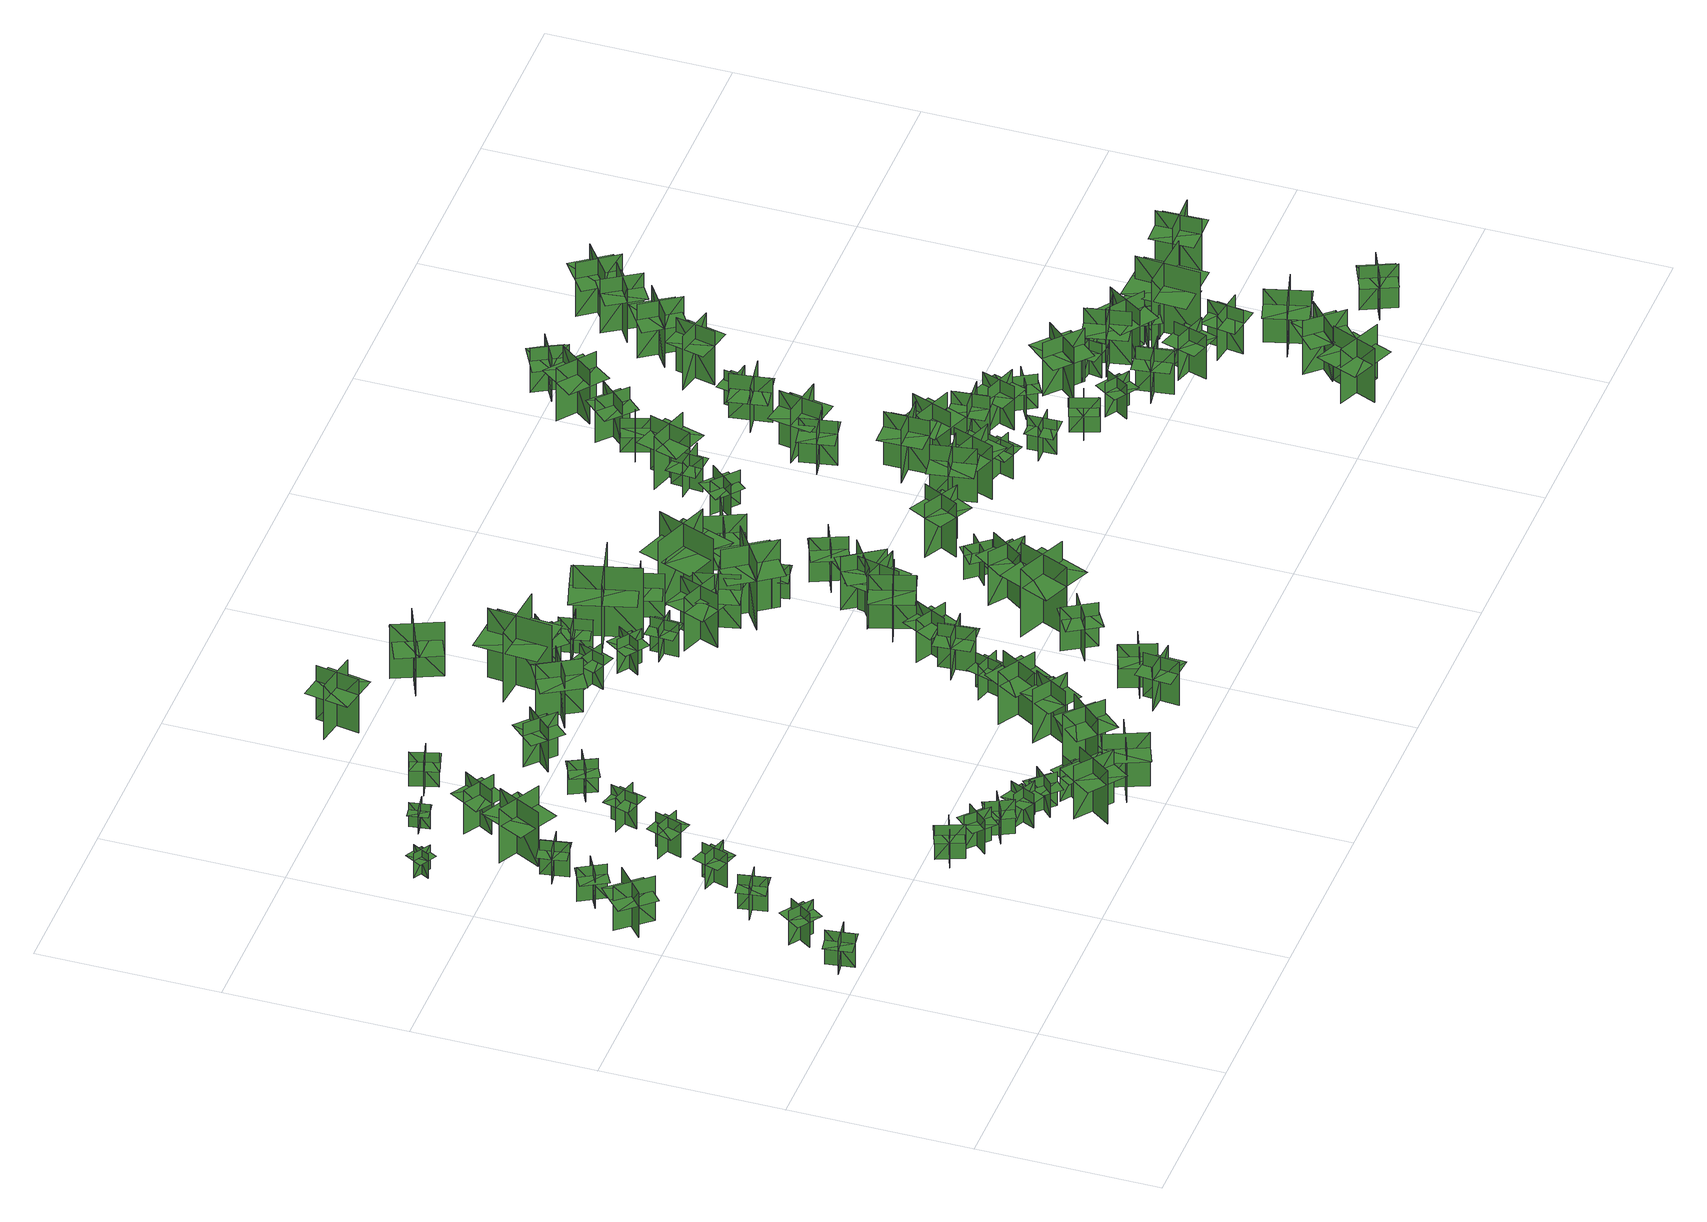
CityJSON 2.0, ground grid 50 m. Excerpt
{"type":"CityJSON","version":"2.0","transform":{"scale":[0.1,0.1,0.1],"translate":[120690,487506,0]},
"CityObjects":{
"tree1":{"type":"SolitaryVegetationObject","geometry":[{"type":"MultiSurface","lod":"1","boundaries":[[[0,1,2]],[[0,2,3]],[[4,5,6]],[[4,6,7]],[[8,9,10]],[[8,10,11]],[[8,11,12]],[[8,12,13]]]}]},
"tree2":{"type":"SolitaryVegetationObject","geometry":[{"type":"MultiSurface","lod":"1","boundaries":[[[14,15,16]],[[14,16,17]],[[18,19,20]],[[18,20,21]],[[22,23,24]],[[22,24,25]],[[22,25,26]],[[22,26,27]]]}]},
"tree3":{"type":"SolitaryVegetationObject","geometry":[{"type":"MultiSurface","lod":"1","boundaries":[[[28,29,30]],[[28,30,31]],[[32,33,34]],[[32,34,35]],[[36,37,38]],[[36,38,39]],[[36,39,40]],[[36,40,41]]]}]},
"tree4":{"type":"SolitaryVegetationObject","geometry":[{"type":"MultiSurface","lod":"1","boundaries":[[[42,43,44]],[[42,44,45]],[[46,47,48]],[[46,48,49]],[[50,51,52]],[[50,52,53]],[[50,53,54]],[[50,54,55]]]}]},
"tree5":{"type":"SolitaryVegetationObject","geometry":[{"type":"MultiSurface","lod":"1","boundaries":[[[56,57,58]],[[56,58,59]],[[60,61,62]],[[60,62,63]],[[64,65,66]],[[64,66,67]],[[64,67,68]],[[64,68,69]]]}]},
"tree6":{"type":"SolitaryVegetationObject","geometry":[{"type":"MultiSurface","lod":"1","boundaries":[[[70,71,72]],[[70,72,73]],[[74,75,76]],[[74,76,77]],[[78,79,80]],[[78,80,81]],[[78,81,82]],[[78,82,83]]]}]},
"tree7":{"type":"SolitaryVegetationObject","geometry":[{"type":"MultiSurface","lod":"1","boundaries":[[[84,85,86]],[[84,86,87]],[[88,89,90]],[[88,90,91]],[[92,93,94]],[[92,94,95]],[[92,95,96]],[[92,96,97]]]}]},
"tree8":{"type":"SolitaryVegetationObject","geometry":[{"type":"MultiSurface","lod":"1","boundaries":[[[98,99,100]],[[98,100,101]],[[102,103,104]],[[102,104,105]],[[106,107,108]],[[106,108,109]],[[106,109,110]],[[106,110,111]]]}]},
"tree9":{"type":"SolitaryVegetationObject","geometry":[{"type":"MultiSurface","lod":"1","boundaries":[[[112,113,114]],[[112,114,115]],[[116,117,118]],[[116,118,119]],[[120,121,122]],[[120,122,123]],[[120,123,124]],[[120,124,125]]]}]},
"tree10":{"type":"SolitaryVegetationObject","geometry":[{"type":"MultiSurface","lod":"1","boundaries":[[[126,127,128]],[[126,128,129]],[[130,131,132]],[[130,132,133]],[[134,135,136]],[[134,136,137]],[[134,137,138]],[[134,138,139]]]}]},
"tree11":{"type":"SolitaryVegetationObject","geometry":[{"type":"MultiSurface","lod":"1","boundaries":[[[140,141,142]],[[140,142,143]],[[144,145,146]],[[144,146,147]],[[148,149,150]],[[148,150,151]],[[148,151,152]],[[148,152,153]]]}]},
"tree12":{"type":"SolitaryVegetationObject","geometry":[{"type":"MultiSurface","lod":"1","boundaries":[[[154,155,156]],[[154,156,157]],[[158,159,160]],[[158,160,161]],[[162,163,164]],[[162,164,165]],[[162,165,166]],[[162,166,167]]]}]},
"tree13":{"type":"SolitaryVegetationObject","geometry":[{"type":"MultiSurface","lod":"1","boundaries":[[[168,169,170]],[[168,170,171]],[[172,173,174]],[[172,174,175]],[[176,177,178]],[[176,178,179]],[[176,179,180]],[[176,180,181]]]}]},
"tree14":{"type":"SolitaryVegetationObject","geometry":[{"type":"MultiSurface","lod":"1","boundaries":[[[182,183,184]],[[182,184,185]],[[186,187,188]],[[186,188,189]],[[190,191,192]],[[190,192,193]],[[190,193,194]],[[190,194,195]]]}]},
"tree15":{"type":"SolitaryVegetationObject","geometry":[{"type":"MultiSurface","lod":"1","boundaries":[[[196,197,198]],[[196,198,199]],[[200,201,202]],[[200,202,203]],[[204,205,206]],[[204,206,207]],[[204,207,208]],[[204,208,209]]]}]},
"tree16":{"type":"SolitaryVegetationObject","geometry":[{"type":"MultiSurface","lod":"1","boundaries":[[[210,211,212]],[[210,212,213]],[[214,215,216]],[[214,216,217]],[[218,219,220]],[[218,220,221]],[[218,221,222]],[[218,222,223]]]}]},
"tree17":{"type":"SolitaryVegetationObject","geometry":[{"type":"MultiSurface","lod":"1","boundaries":[[[224,225,226]],[[224,226,227]],[[228,229,230]],[[228,230,231]],[[232,233,234]],[[232,234,235]],[[232,235,236]],[[232,236,237]]]}]},
"tree18":{"type":"SolitaryVegetationObject","geometry":[{"type":"MultiSurface","lod":"1","boundaries":[[[238,239,240]],[[238,240,241]],[[242,243,244]],[[242,244,245]],[[246,247,248]],[[246,248,249]],[[246,249,250]],[[246,250,251]]]}]},
"tree19":{"type":"SolitaryVegetationObject","geometry":[{"type":"MultiSurface","lod":"1","boundaries":[[[252,253,254]],[[252,254,255]],[[256,257,258]],[[256,258,259]],[[260,261,262]],[[260,262,263]],[[260,263,264]],[[260,264,265]]]}]},
"tree20":{"type":"SolitaryVegetationObject","geometry":[{"type":"MultiSurface","lod":"1","boundaries":[[[266,267,268]],[[266,268,269]],[[270,271,272]],[[270,272,273]],[[274,275,276]],[[274,276,277]],[[274,277,278]],[[274,278,279]]]}]},
"tree21":{"type":"SolitaryVegetationObject","geometry":[{"type":"MultiSurface","lod":"1","boundaries":[[[280,281,282]],[[280,282,283]],[[284,285,286]],[[284,286,287]],[[288,289,290]],[[288,290,291]],[[288,291,292]],[[288,292,293]]]}]},
"tree22":{"type":"SolitaryVegetationObject","geometry":[{"type":"MultiSurface","lod":"1","boundaries":[[[294,295,296]],[[294,296,297]],[[298,299,300]],[[298,300,301]],[[302,303,304]],[[302,304,305]],[[302,305,306]],[[302,306,307]]]}]},
"tree23":{"type":"SolitaryVegetationObject","geometry":[{"type":"MultiSurface","lod":"1","boundaries":[[[308,309,310]],[[308,310,311]],[[312,313,314]],[[312,314,315]],[[316,317,318]],[[316,318,319]],[[316,319,320]],[[316,320,321]]]}]},
"tree24":{"type":"SolitaryVegetationObject","geometry":[{"type":"MultiSurface","lod":"1","boundaries":[[[322,323,324]],[[322,324,325]],[[326,327,328]],[[326,328,329]],[[330,331,332]],[[330,332,333]],[[330,333,334]],[[330,334,335]]]}]},
"tree25":{"type":"SolitaryVegetationObject","geometry":[{"type":"MultiSurface","lod":"1","boundaries":[[[336,337,338]],[[336,338,339]],[[340,341,342]],[[340,342,343]],[[344,345,346]],[[344,346,347]],[[344,347,348]],[[344,348,349]]]}]},
"tree26":{"type":"SolitaryVegetationObject","geometry":[{"type":"MultiSurface","lod":"1","boundaries":[[[350,351,352]],[[350,352,353]],[[354,355,356]],[[354,356,357]],[[358,359,360]],[[358,360,361]],[[358,361,362]],[[358,362,363]]]}]},
"tree27":{"type":"SolitaryVegetationObject","geometry":[{"type":"MultiSurface","lod":"1","boundaries":[[[364,365,366]],[[364,366,367]],[[368,369,370]],[[368,370,371]],[[372,373,374]],[[372,374,375]],[[372,375,376]],[[372,376,377]]]}]},
"tree28":{"type":"SolitaryVegetationObject","geometry":[{"type":"MultiSurface","lod":"1","boundaries":[[[378,379,380]],[[378,380,381]],[[382,383,384]],[[382,384,385]],[[386,387,388]],[[386,388,389]],[[386,389,390]],[[386,390,391]]]}]},
"tree29":{"type":"SolitaryVegetationObject","geometry":[{"type":"MultiSurface","lod":"1","boundaries":[[[392,393,394]],[[392,394,395]],[[396,397,398]],[[396,398,399]],[[400,401,402]],[[400,402,403]],[[400,403,404]],[[400,404,405]]]}]},
"tree30":{"type":"SolitaryVegetationObject","geometry":[{"type":"MultiSurface","lod":"1","boundaries":[[[406,407,408]],[[406,408,409]],[[410,411,412]],[[410,412,413]],[[414,415,416]],[[414,416,417]],[[414,417,418]],[[414,418,419]]]}]},
"tree31":{"type":"SolitaryVegetationObject","geometry":[{"type":"MultiSurface","lod":"1","boundaries":[[[420,421,422]],[[420,422,423]],[[424,425,426]],[[424,426,427]],[[428,429,430]],[[428,430,431]],[[428,431,432]],[[428,432,433]]]}]},
"tree32":{"type":"SolitaryVegetationObject","geometry":[{"type":"MultiSurface","lod":"1","boundaries":[[[434,435,436]],[[434,436,437]],[[438,439,440]],[[438,440,441]],[[442,443,444]],[[442,444,445]],[[442,445,446]],[[442,446,447]]]}]},
"tree33":{"type":"SolitaryVegetationObject","geometry":[{"type":"MultiSurface","lod":"1","boundaries":[[[448,449,450]],[[448,450,451]],[[452,453,454]],[[452,454,455]],[[456,457,458]],[[456,458,459]],[[456,459,460]],[[456,460,461]]]}]},
"tree34":{"type":"SolitaryVegetationObject","geometry":[{"type":"MultiSurface","lod":"1","boundaries":[[[462,463,464]],[[462,464,465]],[[466,467,468]],[[466,468,469]],[[470,471,472]],[[470,472,473]],[[470,473,474]],[[470,474,475]]]}]},
"tree35":{"type":"SolitaryVegetationObject","geometry":[{"type":"MultiSurface","lod":"1","boundaries":[[[476,477,478]],[[476,478,479]],[[480,481,482]],[[480,482,483]],[[484,485,486]],[[484,486,487]],[[484,487,488]],[[484,488,489]]]}]},
"tree36":{"type":"SolitaryVegetationObject","geometry":[{"type":"MultiSurface","lod":"1","boundaries":[[[490,491,492]],[[490,492,493]],[[494,495,496]],[[494,496,497]],[[498,499,500]],[[498,500,501]],[[498,501,502]],[[498,502,503]]]}]},
"tree37":{"type":"SolitaryVegetationObject","geometry":[{"type":"MultiSurface","lod":"1","boundaries":[[[504,505,506]],[[504,506,507]],[[508,509,510]],[[508,510,511]],[[512,513,514]],[[512,514,515]],[[512,515,516]],[[512,516,517]]]}]},
"tree38":{"type":"SolitaryVegetationObject","geometry":[{"type":"MultiSurface","lod":"1","boundaries":[[[518,519,520]],[[518,520,521]],[[522,523,524]],[[522,524,525]],[[526,527,528]],[[526,528,529]],[[526,529,530]],[[526,530,531]]]}]},
"tree39":{"type":"SolitaryVegetationObject","geometry":[{"type":"MultiSurface","lod":"1","boundaries":[[[532,533,534]],[[532,534,535]],[[536,537,538]],[[536,538,539]],[[540,541,542]],[[540,542,543]],[[540,543,544]],[[540,544,545]]]}]},
"tree40":{"type":"SolitaryVegetationObject","geometry":[{"type":"MultiSurface","lod":"1","boundaries":[[[546,547,548]],[[546,548,549]],[[550,551,552]],[[550,552,553]],[[554,555,556]],[[554,556,557]],[[554,557,558]],[[554,558,559]]]}]},
"tree41":{"type":"SolitaryVegetationObject","geometry":[{"type":"MultiSurface","lod":"1","boundaries":[[[560,561,562]],[[560,562,563]],[[564,565,566]],[[564,566,567]],[[568,569,570]],[[568,570,571]],[[568,571,572]],[[568,572,573]]]}]},
"tree42":{"type":"SolitaryVegetationObject","geometry":[{"type":"MultiSurface","lod":"1","boundaries":[[[574,575,576]],[[574,576,577]],[[578,579,580]],[[578,580,581]],[[582,583,584]],[[582,584,585]],[[582,585,586]],[[582,586,587]]]}]},
"tree43":{"type":"SolitaryVegetationObject","geometry":[{"type":"MultiSurface","lod":"1","boundaries":[[[588,589,590]],[[588,590,591]],[[592,593,594]],[[592,594,595]],[[596,597,598]],[[596,598,599]],[[596,599,600]],[[596,600,601]]]}]},
"tree44":{"type":"SolitaryVegetationObject","geometry":[{"type":"MultiSurface","lod":"1","boundaries":[[[602,603,604]],[[602,604,605]],[[606,607,608]],[[606,608,609]],[[610,611,612]],[[610,612,613]],[[610,613,614]],[[610,614,615]]]}]},
"tree45":{"type":"SolitaryVegetationObject","geometry":[{"type":"MultiSurface","lod":"1","boundaries":[[[616,617,618]],[[616,618,619]],[[620,621,622]],[[620,622,623]],[[624,625,626]],[[624,626,627]],[[624,627,628]],[[624,628,629]]]}]},
"tree46":{"type":"SolitaryVegetationObject","geometry":[{"type":"MultiSurface","lod":"1","boundaries":[[[630,631,632]],[[630,632,633]],[[634,635,636]],[[634,636,637]],[[638,639,640]],[[638,640,641]],[[638,641,642]],[[638,642,643]]]}]},
"tree47":{"type":"SolitaryVegetationObject","geometry":[{"type":"MultiSurface","lod":"1","boundaries":[[[644,645,646]],[[644,646,647]],[[648,649,650]],[[648,650,651]],[[652,653,654]],[[652,654,655]],[[652,655,656]],[[652,656,657]]]}]},
"tree48":{"type":"SolitaryVegetationObject","geometry":[{"type":"MultiSurface","lod":"1","boundaries":[[[658,659,660]],[[658,660,661]],[[662,663,664]],[[662,664,665]],[[666,667,668]],[[666,668,669]],[[666,669,670]],[[666,670,671]]]}]},
"tree49":{"type":"SolitaryVegetationObject","geometry":[{"type":"MultiSurface","lod":"1","boundaries":[[[672,673,674]],[[672,674,675]],[[676,677,678]],[[676,678,679]],[[680,681,682]],[[680,682,683]],[[680,683,684]],[[680,684,685]]]}]},
"tree50":{"type":"SolitaryVegetationObject","geometry":[{"type":"MultiSurface","lod":"1","boundaries":[[[686,687,688]],[[686,688,689]],[[690,691,692]],[[690,692,693]],[[694,695,696]],[[694,696,697]],[[694,697,698]],[[694,698,699]]]}]},
"tree51":{"type":"SolitaryVegetationObject","geometry":[{"type":"MultiSurface","lod":"1","boundaries":[[[700,701,702]],[[700,702,703]],[[704,705,706]],[[704,706,707]],[[708,709,710]],[[708,710,711]],[[708,711,712]],[[708,712,713]]]}]},
"tree52":{"type":"SolitaryVegetationObject","geometry":[{"type":"MultiSurface","lod":"1","boundaries":[[[714,715,716]],[[714,716,717]],[[718,719,720]],[[718,720,721]],[[722,723,724]],[[722,724,725]],[[722,725,726]],[[722,726,727]]]}]},
"tree53":{"type":"SolitaryVegetationObject","geometry":[{"type":"MultiSurface","lod":"1","boundaries":[[[728,729,730]],[[728,730,731]],[[732,733,734]],[[732,734,735]],[[736,737,738]],[[736,738,739]],[[736,739,740]],[[736,740,741]]]}]},
"tree54":{"type":"SolitaryVegetationObject","geometry":[{"type":"MultiSurface","lod":"1","boundaries":[[[742,743,744]],[[742,744,745]],[[746,747,748]],[[746,748,749]],[[750,751,752]],[[750,752,753]],[[750,753,754]],[[750,754,755]]]}]},
"tree55":{"type":"SolitaryVegetationObject","geometry":[{"type":"MultiSurface","lod":"1","boundaries":[[[756,757,758]],[[756,758,759]],[[760,761,762]],[[760,762,763]],[[764,765,766]],[[764,766,767]],[[764,767,768]],[[764,768,769]]]}]},
"tree56":{"type":"SolitaryVegetationObject","geometry":[{"type":"MultiSurface","lod":"1","boundaries":[[[770,771,772]],[[770,772,773]],[[774,775,776]],[[774,776,777]],[[778,779,780]],[[778,780,781]],[[778,781,782]],[[778,782,783]]]}]},
"tree57":{"type":"SolitaryVegetationObject","geometry":[{"type":"MultiSurface","lod":"1","boundaries":[[[784,785,786]],[[784,786,787]],[[788,789,790]],[[788,790,791]],[[792,793,794]],[[792,794,795]],[[792,795,796]],[[792,796,797]]]}]},
"tree58":{"type":"SolitaryVegetationObject","geometry":[{"type":"MultiSurface","lod":"1","boundaries":[[[798,799,800]],[[798,800,801]],[[802,803,804]],[[802,804,805]],[[806,807,808]],[[806,808,809]],[[806,809,810]],[[806,810,811]]]}]},
"tree59":{"type":"SolitaryVegetationObject","geometry":[{"type":"MultiSurface","lod":"1","boundaries":[[[812,813,814]],[[812,814,815]],[[816,817,818]],[[816,818,819]],[[820,821,822]],[[820,822,823]],[[820,823,824]],[[820,824,825]]]}]},
"tree60":{"type":"SolitaryVegetationObject","geometry":[{"type":"MultiSurface","lod":"1","boundaries":[[[826,827,828]],[[826,828,829]],[[830,831,832]],[[830,832,833]],[[834,835,836]],[[834,836,837]],[[834,837,838]],[[834,838,839]]]}]},
"tree61":{"type":"SolitaryVegetationObject","geometry":[{"type":"MultiSurface","lod":"1","boundaries":[[[840,841,842]],[[840,842,843]],[[844,845,846]],[[844,846,847]],[[848,849,850]],[[848,850,851]],[[848,851,852]],[[848,852,853]]]}]},
"tree62":{"type":"SolitaryVegetationObject","geometry":[{"type":"MultiSurface","lod":"1","boundaries":[[[854,855,856]],[[854,856,857]],[[858,859,860]],[[858,860,861]],[[862,863,864]],[[862,864,865]],[[862,865,866]],[[862,866,867]]]}]},
"tree63":{"type":"SolitaryVegetationObject","geometry":[{"type":"MultiSurface","lod":"1","boundaries":[[[868,869,870]],[[868,870,871]],[[872,873,874]],[[872,874,875]],[[876,877,878]],[[876,878,879]],[[876,879,880]],[[876,880,881]]]}]},
"tree64":{"type":"SolitaryVegetationObject","geometry":[{"type":"MultiSurface","lod":"1","boundaries":[[[882,883,884]],[[882,884,885]],[[886,887,888]],[[886,888,889]],[[890,891,892]],[[890,892,893]],[[890,893,894]],[[890,894,895]]]}]},
"tree65":{"type":"SolitaryVegetationObject","geometry":[{"type":"MultiSurface","lod":"1","boundaries":[[[896,897,898]],[[896,898,899]],[[900,901,902]],[[900,902,903]],[[904,905,906]],[[904,906,907]],[[904,907,908]],[[904,908,909]]]}]},
"tree66":{"type":"SolitaryVegetationObject","geometry":[{"type":"MultiSurface","lod":"1","boundaries":[[[910,911,912]],[[910,912,913]],[[914,915,916]],[[914,916,917]],[[918,919,920]],[[918,920,921]],[[918,921,922]],[[918,922,923]]]}]},
"tree67":{"type":"SolitaryVegetationObject","geometry":[{"type":"MultiSurface","lod":"1","boundaries":[[[924,925,926]],[[924,926,927]],[[928,929,930]],[[928,930,931]],[[932,933,934]],[[932,934,935]],[[932,935,936]],[[932,936,937]]]}]},
"tree68":{"type":"SolitaryVegetationObject","geometry":[{"type":"MultiSurface","lod":"1","boundaries":[[[938,939,940]],[[938,940,941]],[[942,943,944]],[[942,944,945]],[[946,947,948]],[[946,948,949]],[[946,949,950]],[[946,950,951]]]}]},
"tree69":{"type":"SolitaryVegetationObject","geometry":[{"type":"MultiSurface","lod":"1","boundaries":[[[952,953,954]],[[952,954,955]],[[956,957,958]],[[956,958,959]],[[960,961,962]],[[960,962,963]],[[960,963,964]],[[960,964,965]]]}]},
"tree70":{"type":"SolitaryVegetationObject","geometry":[{"type":"MultiSurface","lod":"1","boundaries":[[[966,967,968]],[[966,968,969]],[[970,971,972]],[[970,972,973]],[[974,975,976]],[[974,976,977]],[[974,977,978]],[[974,978,979]]]}]},
"tree71":{"type":"SolitaryVegetationObject","geometry":[{"type":"MultiSurface","lod":"1","boundaries":[[[980,981,982]],[[980,982,983]],[[984,985,986]],[[984,986,987]],[[988,989,990]],[[988,990,991]],[[988,991,992]],[[988,992,993]]]}]},
"tree72":{"type":"SolitaryVegetationObject","geometry":[{"type":"MultiSurface","lod":"1","boundaries":[[[994,995,996]],[[994,996,997]],[[998,999,1000]],[[998,1000,1001]],[[1002,1003,1004]],[[1002,1004,1005]],[[1002,1005,1006]],[[1002,1006,1007]]]}]},
"tree73":{"type":"SolitaryVegetationObject","geometry":[{"type":"MultiSurface","lod":"1","boundaries":[[[1008,1009,1010]],[[1008,1010,1011]],[[1012,1013,1014]],[[1012,1014,1015]],[[1016,1017,1018]],[[1016,1018,1019]],[[1016,1019,1020]],[[1016,1020,1021]]]}]},
"tree74":{"type":"SolitaryVegetationObject","geometry":[{"type":"MultiSurface","lod":"1","boundaries":[[[1022,1023,1024]],[[1022,1024,1025]],[[1026,1027,1028]],[[1026,1028,1029]],[[1030,1031,1032]],[[1030,1032,1033]],[[1030,1033,1034]],[[1030,1034,1035]]]}]},
"tree75":{"type":"SolitaryVegetationObject","geometry":[{"type":"MultiSurface","lod":"1","boundaries":[[[1036,1037,1038]],[[1036,1038,1039]],[[1040,1041,1042]],[[1040,1042,1043]],[[1044,1045,1046]],[[1044,1046,1047]],[[1044,1047,1048]],[[1044,1048,1049]]]}]},
"tree76":{"type":"SolitaryVegetationObject","geometry":[{"type":"MultiSurface","lod":"1","boundaries":[[[1050,1051,1052]],[[1050,1052,1053]],[[1054,1055,1056]],[[1054,1056,1057]],[[1058,1059,1060]],[[1058,1060,1061]],[[1058,1061,1062]],[[1058,1062,1063]]]}]},
"tree77":{"type":"SolitaryVegetationObject","geometry":[{"type":"MultiSurface","lod":"1","boundaries":[[[1064,1065,1066]],[[1064,1066,1067]],[[1068,1069,1070]],[[1068,1070,1071]],[[1072,1073,1074]],[[1072,1074,1075]],[[1072,1075,1076]],[[1072,1076,1077]]]}]},
"tree78":{"type":"SolitaryVegetationObject","geometry":[{"type":"MultiSurface","lod":"1","boundaries":[[[1078,1079,1080]],[[1078,1080,1081]],[[1082,1083,1084]],[[1082,1084,1085]],[[1086,1087,1088]],[[1086,1088,1089]],[[1086,1089,1090]],[[1086,1090,1091]]]}]},
"tree79":{"type":"SolitaryVegetationObject","geometry":[{"type":"MultiSurface","lod":"1","boundaries":[[[1092,1093,1094]],[[1092,1094,1095]],[[1096,1097,1098]],[[1096,1098,1099]],[[1100,1101,1102]],[[1100,1102,1103]],[[1100,1103,1104]],[[1100,1104,1105]]]}]},
"tree80":{"type":"SolitaryVegetationObject","geometry":[{"type":"MultiSurface","lod":"1","boundaries":[[[1106,1107,1108]],[[1106,1108,1109]],[[1110,1111,1112]],[[1110,1112,1113]],[[1114,1115,1116]],[[1114,1116,1117]],[[1114,1117,1118]],[[1114,1118,1119]]]}]},
"tree81":{"type":"SolitaryVegetationObject","geometry":[{"type":"MultiSurface","lod":"1","boundaries":[[[1120,1121,1122]],[[1120,1122,1123]],[[1124,1125,1126]],[[1124,1126,1127]],[[1128,1129,1130]],[[1128,1130,1131]],[[1128,1131,1132]],[[1128,1132,1133]]]}]},
"tree82":{"type":"SolitaryVegetationObject","geometry":[{"type":"MultiSurface","lod":"1","boundaries":[[[1134,1135,1136]],[[1134,1136,1137]],[[1138,1139,1140]],[[1138,1140,1141]],[[1142,1143,1144]],[[1142,1144,1145]],[[1142,1145,1146]],[[1142,1146,1147]]]}]},
"tree83":{"type":"SolitaryVegetationObject","geometry":[{"type":"MultiSurface","lod":"1","boundaries":[[[1148,1149,1150]],[[1148,1150,1151]],[[1152,1153,1154]],[[1152,1154,1155]],[[1156,1157,1158]],[[1156,1158,1159]],[[1156,1159,1160]],[[1156,1160,1161]]]}]},
"tree84":{"type":"SolitaryVegetationObject","geometry":[{"type":"MultiSurface","lod":"1","boundaries":[[[1162,1163,1164]],[[1162,1164,1165]],[[1166,1167,1168]],[[1166,1168,1169]],[[1170,1171,1172]],[[1170,1172,1173]],[[1170,1173,1174]],[[1170,1174,1175]]]}]},
"tree85":{"type":"SolitaryVegetationObject","geometry":[{"type":"MultiSurface","lod":"1","boundaries":[[[1176,1177,1178]],[[1176,1178,1179]],[[1180,1181,1182]],[[1180,1182,1183]],[[1184,1185,1186]],[[1184,1186,1187]],[[1184,1187,1188]],[[1184,1188,1189]]]}]},
"tree86":{"type":"SolitaryVegetationObject","geometry":[{"type":"MultiSurface","lod":"1","boundaries":[[[1190,1191,1192]],[[1190,1192,1193]],[[1194,1195,1196]],[[1194,1196,1197]],[[1198,1199,1200]],[[1198,1200,1201]],[[1198,1201,1202]],[[1198,1202,1203]]]}]},
"tree87":{"type":"SolitaryVegetationObject","geometry":[{"type":"MultiSurface","lod":"1","boundaries":[[[1204,1205,1206]],[[1204,1206,1207]],[[1208,1209,1210]],[[1208,1210,1211]],[[1212,1213,1214]],[[1212,1214,1215]],[[1212,1215,1216]],[[1212,1216,1217]]]}]},
"tree88":{"type":"SolitaryVegetationObject","geometry":[{"type":"MultiSurface","lod":"1","boundaries":[[[1218,1219,1220]],[[1218,1220,1221]],[[1222,1223,1224]],[[1222,1224,1225]],[[1226,1227,1228]],[[1226,1228,1229]],[[1226,1229,1230]],[[1226,1230,1231]]]}]},
"tree89":{"type":"SolitaryVegetationObject","geometry":[{"type":"MultiSurface","lod":"1","boundaries":[[[1232,1233,1234]],[[1232,1234,1235]],[[1236,1237,1238]],[[1236,1238,1239]],[[1240,1241,1242]],[[1240,1242,1243]],[[1240,1243,1244]],[[1240,1244,1245]]]}]},
"tree90":{"type":"SolitaryVegetationObject","geometry":[{"type":"MultiSurface","lod":"1","boundaries":[[[1246,1247,1248]],[[1246,1248,1249]],[[1250,1251,1252]],[[1250,1252,1253]],[[1254,1255,1256]],[[1254,1256,1257]],[[1254,1257,1258]],[[1254,1258,1259]]]}]},
"tree91":{"type":"SolitaryVegetationObject","geometry":[{"type":"MultiSurface","lod":"1","boundaries":[[[1260,1261,1262]],[[1260,1262,1263]],[[1264,1265,1266]],[[1264,1266,1267]],[[1268,1269,1270]],[[1268,1270,1271]],[[1268,1271,1272]],[[1268,1272,1273]]]}]},
"tree92":{"type":"SolitaryVegetationObject","geometry":[{"type":"MultiSurface","lod":"1","boundaries":[[[1274,1275,1276]],[[1274,1276,1277]],[[1278,1279,1280]],[[1278,1280,1281]],[[1282,1283,1284]],[[1282,1284,1285]],[[1282,1285,1286]],[[1282,1286,1287]]]}]},
"tree93":{"type":"SolitaryVegetationObject","geometry":[{"type":"MultiSurface","lod":"1","boundaries":[[[1288,1289,1290]],[[1288,1290,1291]],[[1292,1293,1294]],[[1292,1294,1295]],[[1296,1297,1298]],[[1296,1298,1299]],[[1296,1299,1300]],[[1296,1300,1301]]]}]},
"tree94":{"type":"SolitaryVegetationObject","geometry":[{"type":"MultiSurface","lod":"1","boundaries":[[[1302,1303,1304]],[[1302,1304,1305]],[[1306,1307,1308]],[[1306,1308,1309]],[[1310,1311,1312]],[[1310,1312,1313]],[[1310,1313,1314]],[[1310,1314,1315]]]}]},
"tree95":{"type":"SolitaryVegetationObject","geometry":[{"type":"MultiSurface","lod":"1","boundaries":[[[1316,1317,1318]],[[1316,1318,1319]],[[1320,1321,1322]],[[1320,1322,1323]],[[1324,1325,1326]],[[1324,1326,1327]],[[1324,1327,1328]],[[1324,1328,1329]]]}]},
"tree96":{"type":"SolitaryVegetationObject","geometry":[{"type":"MultiSurface","lod":"1","boundaries":[[[1330,1331,1332]],[[1330,1332,1333]],[[1334,1335,1336]],[[1334,1336,1337]],[[1338,1339,1340]],[[1338,1340,1341]],[[1338,1341,1342]],[[1338,1342,1343]]]}]},
"tree97":{"type":"SolitaryVegetationObject","geometry":[{"type":"MultiSurface","lod":"1","boundaries":[[[1344,1345,1346]],[[1344,1346,1347]],[[1348,1349,1350]],[[1348,1350,1351]],[[1352,1353,1354]],[[1352,1354,1355]],[[1352,1355,1356]],[[1352,1356,1357]]]}]},
"tree98":{"type":"SolitaryVegetationObject","geometry":[{"type":"MultiSurface","lod":"1","boundaries":[[[1358,1359,1360]],[[1358,1360,1361]],[[1362,1363,1364]],[[1362,1364,1365]],[[1366,1367,1368]],[[1366,1368,1369]],[[1366,1369,1370]],[[1366,1370,1371]]]}]},
"tree99":{"type":"SolitaryVegetationObject","geometry":[{"type":"MultiSurface","lod":"1","boundaries":[[[1372,1373,1374]],[[1372,1374,1375]],[[1376,1377,1378]],[[1376,1378,1379]],[[1380,1381,1382]],[[1380,1382,1383]],[[1380,1383,1384]],[[1380,1384,1385]]]}]}
},
"vertices":[
[61,552,11],[138,563,11],[138,563,119],[61,552,119],[102,521,11],[92,598,11],[92,598,119],[102,521,119],[102,521,88],[141,526,88],[130,603,88],[92,598,88],[53,592,88],[64,516,88],
[184,718,14],[141,654,14],[141,654,122],[184,718,122],[133,708,14],[198,665,14],[198,665,122],[133,708,122],[133,708,92],[112,676,92],[176,633,92],[198,665,92],[219,698,92],[155,740,92],
[121,1059,14],[47,1145,14],[47,1145,155],[121,1059,155],[127,1149,14],[42,1075,14],[42,1075,155],[127,1149,155],[122,1069,110],[161,1104,110],[86,1189,110],[47,1154,110],[8,1119,110],[83,1035,110],
[280,849,11],[203,836,11],[203,836,119],[280,849,119],[238,879,11],[251,803,11],[251,803,119],[238,879,119],[238,879,89],[200,873,89],[212,796,89],[251,803,89],[289,809,89],[276,886,89],
[119,1217,14],[187,1254,14],[187,1254,122],[119,1217,122],[169,1202,14],[131,1270,14],[131,1270,122],[169,1202,122],[169,1202,92],[203,1220,92],[165,1288,92],[131,1270,92],[97,1251,92],[135,1183,92],
[331,1005,13],[308,931,13],[308,931,121],[331,1005,121],[285,981,13],[359,958,13],[359,958,121],[285,981,121],[285,981,90],[273,944,90],[347,921,90],[359,958,90],[371,995,90],[297,1018,90],
[92,1691,13],[140,1663,13],[140,1663,90],[92,1691,90],[102,1655,13],[129,1703,13],[129,1703,90],[102,1655,90],[102,1655,68],[126,1642,68],[153,1690,68],[129,1703,68],[105,1717,68],[78,1669,68],
[215,1398,9],[228,1322,9],[228,1322,117],[215,1398,117],[185,1356,9],[262,1369,9],[262,1369,117],[185,1356,117],[185,1356,86],[192,1318,86],[268,1331,86],[262,1369,86],[255,1408,86],[179,1394,86],
[583,472,16],[611,400,16],[611,400,124],[583,472,124],[562,425,16],[634,453,16],[634,453,124],[562,425,124],[562,425,93],[576,389,93],[648,417,93],[634,453,93],[620,489,93],[548,462,93],
[250,1414,3],[313,1536,3],[313,1536,175],[250,1414,175],[354,1447,3],[232,1511,3],[232,1511,175],[354,1447,175],[262,1417,119],[320,1388,119],[381,1512,119],[324,1541,119],[267,1569,119],[205,1445,119],
[438,1111,11],[365,1135,11],[365,1135,119],[438,1111,119],[415,1157,11],[391,1083,11],[391,1083,119],[415,1157,119],[415,1157,89],[379,1169,89],[354,1096,89],[391,1083,89],[428,1071,89],[452,1145,89],
[697,418,15],[645,360,15],[645,360,122],[697,418,122],[646,415,15],[703,363,15],[703,363,122],[646,415,122],[646,415,92],[620,386,92],[677,335,92],[703,363,92],[729,392,92],[671,444,92],
[267,1738,13],[321,1747,13],[321,1747,90],[267,1738,90],[297,1716,13],[288,1771,13],[288,1771,90],[297,1716,90],[297,1716,68],[324,1721,68],[315,1775,68],[288,1771,68],[260,1766,68],[270,1712,68],
[329,1564,9],[381,1650,9],[381,1650,148],[329,1564,148],[394,1580,9],[309,1631,9],[309,1631,148],[394,1580,148],[394,1580,109],[420,1622,109],[334,1674,109],[309,1631,109],[283,1589,109],[368,1537,109],
[719,386,12],[754,317,12],[754,317,120],[719,386,120],[702,337,12],[771,372,12],[771,372,120],[702,337,120],[702,337,89],[720,302,89],[789,337,89],[771,372,89],[754,406,89],[685,371,89],
[471,1227,7],[492,1301,7],[492,1301,115],[471,1227,115],[516,1252,7],[442,1273,7],[442,1273,115],[516,1252,115],[516,1252,85],[527,1289,85],[452,1310,85],[442,1273,85],[431,1235,85],[506,1214,85],
[774,328,11],[845,296,11],[845,296,119],[774,328,119],[792,280,11],[824,351,11],[824,351,119],[792,280,119],[792,280,89],[827,264,89],[859,335,89],[824,351,89],[789,367,89],[757,296,89],
[845,255,11],[901,309,11],[901,309,119],[845,255,119],[897,254,11],[843,310,11],[843,310,119],[897,254,119],[897,254,88],[925,280,88],[872,337,88],[843,310,88],[815,283,88],[869,227,88],
[938,207,11],[866,109,11],[866,109,180],[938,207,180],[858,196,11],[956,123,11],[956,123,180],[858,196,180],[858,196,133],[822,147,133],[920,74,133],[956,123,133],[992,172,133],[894,244,133],
[528,1382,12],[598,1416,12],[598,1416,119],[528,1382,119],[577,1365,12],[543,1435,12],[543,1435,119],[577,1365,119],[577,1365,89],[612,1382,89],[578,1452,89],[543,1435,89],[508,1418,89],[542,1348,89],
[463,1749,17],[442,1823,17],[442,1823,125],[463,1749,125],[489,1794,17],[414,1773,17],[414,1773,125],[489,1794,125],[489,1794,95],[478,1831,95],[404,1810,95],[414,1773,95],[424,1735,95],[499,1756,95],
[965,262,11],[922,198,11],[922,198,119],[965,262,119],[915,252,11],[979,209,11],[979,209,119],[915,252,119],[915,252,88],[893,220,88],[957,177,88],[979,209,88],[1000,241,88],[936,284,88],
[1083,140,8],[970,93,8],[970,93,177],[1083,140,177],[1008,171,8],[1054,59,8],[1054,59,177],[1008,171,177],[1008,171,130],[952,148,130],[998,36,130],[1054,59,130],[1111,82,130],[1064,195,130],
[614,1577,12],[687,1510,12],[687,1510,150],[614,1577,150],[616,1511,12],[684,1584,12],[684,1584,150],[616,1511,150],[616,1511,112],[653,1477,112],[720,1551,112],[684,1584,112],[647,1618,112],[580,1544,112],
[1145,210,9],[1054,292,9],[1054,292,178],[1145,210,178],[1141,291,9],[1059,201,9],[1059,201,178],[1141,291,178],[1141,291,131],[1096,332,131],[1014,242,131],[1059,201,131],[1104,160,131],[1186,250,131],
[673,2064,18],[553,2086,18],[553,2086,188],[673,2064,188],[627,2131,18],[606,2011,18],[606,2011,188],[627,2131,188],[627,2131,140],[567,2142,140],[546,2022,140],[606,2011,140],[666,2000,140],[687,2120,140],
[1121,395,11],[1217,336,11],[1217,336,181],[1121,395,181],[1141,315,11],[1199,411,11],[1199,411,181],[1141,315,181],[1141,315,136],[1187,287,136],[1245,383,136],[1199,411,136],[1153,439,136],[1094,343,136],
[799,1529,13],[904,1589,13],[904,1589,182],[799,1529,182],[877,1507,13],[816,1612,13],[816,1612,182],[877,1507,182],[877,1507,135],[929,1537,135],[869,1643,135],[816,1612,135],[763,1582,135],[824,1477,135],
[1274,441,8],[1170,503,8],[1170,503,177],[1274,441,177],[1255,519,8],[1193,415,8],[1193,415,177],[1255,519,177],[1255,519,130],[1202,550,130],[1140,446,130],[1193,415,130],[1245,384,130],[1307,488,130],
[927,1471,57],[955,1543,57],[955,1543,164],[927,1471,164],[974,1491,57],[902,1519,57],[902,1519,164],[974,1491,164],[974,1491,134],[988,1527,134],[916,1555,134],[902,1519,134],[888,1483,134],[960,1455,134],
[1395,194,11],[1387,95,11],[1387,95,149],[1395,194,149],[1344,151,11],[1443,144,11],[1443,144,149],[1344,151,149],[1344,151,110],[1340,102,110],[1440,94,110],[1443,144,110],[1447,193,110],[1348,201,110],
[921,1606,11],[937,1781,11],[937,1781,231],[921,1606,231],[1028,1695,11],[853,1711,11],[853,1711,231],[1028,1695,231],[934,1615,160],[1015,1609,160],[1028,1785,160],[947,1791,160],[866,1797,160],[853,1621,160],
[1321,560,10],[1247,583,10],[1247,583,118],[1321,560,118],[1297,606,10],[1274,532,10],[1274,532,118],[1297,606,118],[1297,606,87],[1260,617,87],[1237,543,87],[1274,532,87],[1311,520,87],[1334,595,87],
[806,1928,10],[933,1982,10],[933,1982,182],[806,1928,182],[908,1886,10],[854,2014,10],[854,2014,182],[908,1886,182],[818,1922,126],[844,1864,126],[970,1920,126],[944,1978,126],[918,2037,126],[792,1981,126],
[1014,1463,46],[1077,1419,46],[1077,1419,153],[1014,1463,153],[1023,1412,46],[1067,1475,46],[1067,1475,153],[1023,1412,153],[1023,1412,123],[1055,1390,123],[1099,1453,123],[1067,1475,123],[1035,1498,123],[991,1434,123],
[1385,200,8],[1477,236,8],[1477,236,146],[1385,200,146],[1445,173,8],[1409,266,8],[1409,266,146],[1445,173,146],[1445,173,107],[1492,191,107],[1455,284,107],[1409,266,107],[1363,248,107],[1399,155,107],
[984,1625,9],[1053,1696,9],[1053,1696,148],[984,1625,148],[1050,1625,9],[979,1695,9],[979,1695,148],[1050,1625,148],[1050,1625,109],[1085,1661,109],[1014,1731,109],[979,1695,109],[944,1659,109],[1015,1590,109],
[1342,723,12],[1350,624,12],[1350,624,150],[1342,723,150],[1299,673,12],[1398,681,12],[1398,681,150],[1299,673,150],[1299,673,112],[1302,623,112],[1402,631,112],[1398,681,112],[1394,730,112],[1295,722,112],
[1140,1418,38],[1137,1341,38],[1137,1341,145],[1140,1418,145],[1102,1383,38],[1179,1380,38],[1179,1380,145],[1102,1383,145],[1102,1383,115],[1100,1345,115],[1177,1341,115],[1179,1380,115],[1181,1419,115],[1103,1422,115],
[1054,1600,10],[1141,1617,10],[1141,1617,120],[1054,1600,120],[1112,1561,10],[1095,1647,10],[1095,1647,120],[1112,1561,120],[1061,1595,85],[1069,1555,85],[1155,1574,85],[1147,1613,85],[1138,1653,85],[1052,1635,85],
[1367,713,10],[1413,802,10],[1413,802,148],[1367,713,148],[1431,733,10],[1342,779,10],[1342,779,148],[1431,733,148],[1431,733,110],[1453,778,110],[1365,823,110],[1342,779,110],[1319,734,110],[1408,689,110],
[1557,368,8],[1506,453,8],[1506,453,146],[1557,368,146],[1574,432,8],[1488,381,8],[1488,381,146],[1574,432,146],[1574,432,107],[1548,475,107],[1463,423,107],[1488,381,107],[1514,338,107],[1599,390,107],
[1238,1272,11],[1281,1385,11],[1281,1385,180],[1238,1272,180],[1312,1305,11],[1199,1348,11],[1199,1348,180],[1312,1305,180],[1312,1305,132],[1334,1362,132],[1220,1405,132],[1199,1348,132],[1177,1291,132],[1291,1248,132],
[1220,1464,8],[1177,1635,8],[1177,1635,228],[1220,1464,228],[1292,1584,8],[1121,1541,8],[1121,1541,228],[1292,1584,228],[1230,1478,157],[1308,1499,157],[1262,1669,157],[1183,1648,157],[1105,1626,157],[1151,1456,157],
[1325,1240,17],[1297,1359,17],[1297,1359,186],[1325,1240,186],[1368,1309,17],[1250,1281,17],[1250,1281,186],[1368,1309,186],[1368,1309,139],[1353,1369,139],[1235,1340,139],[1250,1281,139],[1264,1222,139],[1382,1250,139],
[1405,864,8],[1521,899,8],[1521,899,178],[1405,864,178],[1476,825,8],[1441,941,8],[1441,941,178],[1476,825,178],[1476,825,130],[1534,842,130],[1499,959,130],[1441,941,130],[1382,924,130],[1417,807,130],
[1236,1483,8],[1345,1513,8],[1345,1513,149],[1236,1483,149],[1314,1439,8],[1284,1548,8],[1284,1548,149],[1314,1439,149],[1245,1477,103],[1260,1427,103],[1368,1459,103],[1354,1509,103],[1339,1559,103],[1230,1528,103],
[1672,504,7],[1530,565,7],[1530,565,223],[1672,504,223],[1635,600,7],[1574,458,7],[1574,458,223],[1635,600,223],[1635,600,162],[1563,631,162],[1502,488,162],[1574,458,162],[1645,427,162],[1706,570,162],
[1349,1301,19],[1437,1173,19],[1437,1173,234],[1349,1301,234],[1329,1199,19],[1457,1287,19],[1457,1287,234],[1329,1199,234],[1329,1199,174],[1373,1135,174],[1501,1223,174],[1457,1287,174],[1413,1351,174],[1286,1263,174],
[1435,942,9],[1553,914,9],[1553,914,178],[1435,942,178],[1477,872,9],[1505,991,9],[1505,991,178],[1477,872,178],[1477,872,130],[1536,858,130],[1564,977,130],[1505,991,130],[1446,1005,130],[1418,886,130],
[1562,1012,13],[1460,944,13],[1460,944,182],[1562,1012,182],[1482,1028,13],[1550,927,13],[1550,927,182],[1482,1028,182],[1482,1028,135],[1432,994,135],[1499,893,135],[1550,927,135],[1600,961,135],[1533,1062,135],
[1501,1207,21],[1426,1192,21],[1426,1192,129],[1501,1207,129],[1459,1236,21],[1474,1160,21],[1474,1160,129],[1459,1236,129],[1459,1236,99],[1421,1228,99],[1436,1152,99],[1474,1160,99],[1512,1167,99],[1497,1243,99],
[1332,1462,12],[1496,1399,12],[1496,1399,232],[1332,1462,232],[1388,1335,12],[1452,1499,12],[1452,1499,232],[1388,1335,232],[1337,1447,161],[1310,1371,161],[1475,1310,161],[1503,1386,161],[1531,1463,161],[1365,1523,161],
[1712,699,4],[1646,608,4],[1646,608,174],[1712,699,174],[1631,686,4],[1722,620,4],[1722,620,174],[1631,686,174],[1631,686,130],[1599,642,130],[1690,576,130],[1722,620,130],[1754,664,130],[1663,730,130],
[1536,1071,19],[1628,1110,19],[1628,1110,158],[1536,1071,158],[1598,1046,19],[1559,1138,19],[1559,1138,158],[1598,1046,158],[1598,1046,119],[1643,1065,119],[1605,1157,119],[1559,1138,119],[1513,1118,119],[1552,1027,119],
[1611,1392,17],[1484,1337,17],[1484,1337,190],[1611,1392,190],[1508,1432,17],[1564,1305,17],[1564,1305,190],[1508,1432,190],[1599,1397,134],[1572,1456,134],[1447,1398,134],[1473,1340,134],[1500,1282,134],[1626,1339,134],
[1751,716,11],[1703,776,11],[1703,776,118],[1751,716,118],[1757,767,11],[1697,719,11],[1697,719,118],[1757,767,118],[1757,767,88],[1733,797,88],[1672,749,88],[1697,719,88],[1721,689,88],[1781,737,88],
[1832,922,14],[1781,822,14],[1781,822,184],[1832,922,184],[1754,897,14],[1855,845,14],[1855,845,184],[1754,897,184],[1754,897,140],[1730,848,140],[1830,797,140],[1855,845,140],[1879,893,140],[1779,945,140],
[1807,1406,18],[1740,1463,18],[1740,1463,127],[1807,1406,127],[1802,1476,18],[1745,1409,18],[1745,1409,127],[1802,1476,127],[1807,1414,92],[1833,1446,92],[1765,1502,92],[1739,1470,92],[1713,1439,92],[1781,1383,92],
[2054,916,16],[1934,896,16],[1934,896,186],[2054,916,186],[1988,963,16],[2008,843,16],[2008,843,186],[1988,963,186],[1988,963,138],[1928,953,138],[1948,833,138],[2008,843,138],[2068,853,138],[2048,973,138],
[1882,1545,14],[1794,1554,14],[1794,1554,123],[1882,1545,123],[1837,1599,14],[1829,1512,14],[1829,1512,123],[1837,1599,123],[1877,1552,88],[1880,1593,88],[1792,1599,88],[1789,1559,88],[1786,1518,88],[1874,1512,88],
[2074,927,15],[2034,812,15],[2034,812,185],[2074,927,185],[2001,892,15],[2116,852,15],[2116,852,185],[2001,892,185],[2001,892,137],[1981,834,137],[2096,794,137],[2116,852,137],[2136,909,137],[2021,949,137],
[1918,1596,12],[1802,1632,12],[1802,1632,181],[1918,1596,181],[1880,1668,12],[1845,1552,12],[1845,1552,181],[1880,1668,181],[1880,1668,134],[1822,1686,134],[1787,1569,134],[1845,1552,134],[1903,1534,134],[1939,1650,134],
[2176,818,15],[2102,841,15],[2102,841,123],[2176,818,123],[2153,864,15],[2130,790,15],[2130,790,123],[2153,864,123],[2153,864,92],[2116,875,92],[2093,801,92],[2130,790,92],[2167,778,92],[2190,852,92],
[2022,1051,17],[2144,1053,17],[2144,1053,186],[2022,1051,186],[2080,994,17],[2079,1116,17],[2079,1116,186],[2080,994,186],[2080,994,139],[2141,995,139],[2139,1117,139],[2079,1116,139],[2018,1115,139],[2019,993,139],
[1985,1263,17],[2083,1281,17],[2083,1281,156],[1985,1263,156],[2039,1225,17],[2021,1323,17],[2021,1323,156],[2039,1225,156],[2039,1225,117],[2088,1234,117],[2070,1332,117],[2021,1323,117],[1972,1314,117],[1990,1216,117],
[1962,1737,16],[1889,1713,16],[1889,1713,123],[1962,1737,123],[1916,1761,16],[1941,1687,16],[1941,1687,123],[1916,1761,123],[1916,1761,93],[1879,1748,93],[1904,1675,93],[1941,1687,93],[1978,1700,93],[1953,1773,93],
[2132,958,15],[2174,1072,15],[2174,1072,184],[2132,958,184],[2206,991,15],[2092,1034,15],[2092,1034,184],[2206,991,184],[2206,991,137],[2227,1048,137],[2113,1091,137],[2092,1034,137],[2070,977,137],[2184,934,137],
[2014,1341,13],[2133,1321,13],[2133,1321,183],[2014,1341,183],[2060,1275,13],[2080,1395,13],[2080,1395,183],[2060,1275,183],[2060,1275,135],[2120,1265,135],[2140,1385,135],[2080,1395,135],[2020,1405,135],[2000,1285,135],
[2268,720,10],[2265,798,10],[2265,798,117],[2268,720,117],[2303,758,10],[2226,755,10],[2226,755,117],[2303,758,117],[2303,758,87],[2302,796,87],[2225,794,87],[2226,755,87],[2227,716,87],[2305,719,87],
[1946,1766,11],[2014,1840,11],[2014,1840,150],[1946,1766,150],[2013,1769,11],[1939,1836,11],[1939,1836,150],[2013,1769,150],[2013,1769,111],[2046,1806,111],[1973,1873,111],[1939,1836,111],[1906,1799,111],[1979,1732,111],
[2215,941,12],[2314,949,12],[2314,949,151],[2215,941,151],[2265,898,12],[2257,997,12],[2257,997,151],[2265,898,151],[2265,898,112],[2315,902,112],[2307,1001,112],[2257,997,112],[2208,993,112],[2215,894,112],
[2368,721,8],[2393,648,8],[2393,648,115],[2368,721,115],[2345,675,8],[2418,700,8],[2418,700,115],[2345,675,115],[2345,675,85],[2358,638,85],[2431,664,85],[2418,700,85],[2405,737,85],[2332,711,85],
[2220,1499,8],[2108,1481,8],[2108,1481,149],[2220,1499,149],[2147,1552,8],[2164,1440,8],[2164,1440,149],[2147,1552,149],[2211,1506,103],[2202,1557,103],[2091,1538,103],[2100,1486,103],[2109,1435,103],[2220,1454,103],
[2297,913,11],[2391,881,11],[2391,881,150],[2297,913,150],[2326,853,11],[2358,948,11],[2358,948,150],[2326,853,150],[2326,853,111],[2373,837,111],[2405,932,111],[2358,948,111],[2311,964,111],[2279,869,111],
[2012,1875,7],[2086,1971,7],[2086,1971,176],[2012,1875,176],[2092,1885,7],[1996,1959,7],[1996,1959,176],[2092,1885,176],[2092,1885,129],[2129,1933,129],[2033,2007,129],[1996,1959,129],[1958,1911,129],[2055,1837,129],
[2194,1579,10],[2181,1503,10],[2181,1503,118],[2194,1579,118],[2152,1550,10],[2228,1537,10],[2228,1537,118],[2152,1550,118],[2152,1550,88],[2145,1512,88],[2222,1499,88],[2228,1537,88],[2235,1575,88],[2158,1588,88],
[2495,662,17],[2453,597,17],[2453,597,125],[2495,662,125],[2444,651,17],[2510,610,17],[2510,610,125],[2444,651,125],[2444,651,94],[2424,619,94],[2489,577,94],[2510,610,94],[2530,643,94],[2465,684,94],
[2430,826,13],[2391,893,13],[2391,893,121],[2430,826,121],[2444,876,13],[2376,838,13],[2376,838,121],[2444,876,121],[2444,876,91],[2425,909,91],[2357,871,91],[2376,838,91],[2395,804,91],[2463,842,91],
[2083,2058,10],[2131,1970,10],[2131,1970,149],[2083,2058,149],[2064,1994,10],[2152,2042,10],[2152,2042,149],[2064,1994,149],[2064,1994,110],[2088,1951,110],[2175,1998,110],[2152,2042,110],[2128,2085,110],[2040,2038,110],
[2581,617,11],[2595,519,11],[2595,519,149],[2581,617,149],[2541,564,11],[2640,579,11],[2640,579,149],[2541,564,149],[2541,564,111],[2548,515,111],[2647,530,111],[2640,579,111],[2632,628,111],[2534,614,111],
[2484,831,9],[2575,751,9],[2575,751,179],[2484,831,179],[2488,750,9],[2569,841,9],[2569,841,179],[2488,750,179],[2488,750,131],[2534,710,131],[2614,801,131],[2569,841,131],[2523,882,131],[2443,790,131],
[2214,1696,12],[2324,1671,12],[2324,1671,182],[2214,1696,182],[2258,1627,12],[2283,1737,12],[2283,1737,182],[2258,1627,182],[2258,1627,137],[2311,1615,137],[2336,1725,137],[2283,1737,137],[2230,1749,137],[2205,1639,137],
[2820,56,12],[2693,110,12],[2693,110,184],[2820,56,184],[2779,158,12],[2725,30,12],[2725,30,184],[2779,158,184],[2816,68,128],[2840,127,128],[2712,179,128],[2688,120,128],[2664,61,128],[2792,9,128],
[2566,755,14],[2643,742,14],[2643,742,122],[2566,755,122],[2596,713,14],[2609,789,14],[2609,789,122],[2596,713,122],[2596,713,91],[2634,706,91],[2647,782,91],[2609,789,91],[2571,795,91],[2558,719,91],
[2706,557,14],[2677,462,14],[2677,462,153],[2706,557,153],[2648,527,14],[2743,497,14],[2743,497,153],[2648,527,153],[2648,527,114],[2633,479,114],[2728,450,114],[2743,497,114],[2757,545,114],[2662,574,114],
[2774,238,14],[2856,148,14],[2856,148,183],[2774,238,183],[2770,157,14],[2859,239,14],[2859,239,183],[2770,157,183],[2770,157,135],[2811,112,135],[2900,194,135],[2859,239,135],[2818,284,135],[2728,202,135],
[2611,706,9],[2730,729,9],[2730,729,178],[2611,706,178],[2678,660,9],[2655,780,9],[2655,780,178],[2678,660,178],[2678,660,131],[2737,671,131],[2715,791,131],[2655,780,131],[2595,768,131],[2618,649,131],
[2306,1849,8],[2375,1749,8],[2375,1749,178],[2306,1849,178],[2291,1770,8],[2392,1839,8],[2392,1839,178],[2291,1770,178],[2291,1770,130],[2326,1720,130],[2426,1788,130],[2392,1839,130],[2357,1889,130],[2257,1820,130],
[2685,642,12],[2754,743,12],[2754,743,181],[2685,642,181],[2765,657,12],[2665,725,12],[2665,725,181],[2765,657,181],[2765,657,134],[2799,707,134],[2699,776,134],[2665,725,134],[2630,675,134],[2730,606,134],
[2797,404,20],[2811,503,20],[2811,503,159],[2797,404,159],[2850,444,20],[2752,458,20],[2752,458,159],[2850,444,159],[2850,444,120],[2858,493,120],[2759,507,120],[2752,458,120],[2745,409,120],[2843,394,120],
[2743,638,16],[2809,679,16],[2809,679,124],[2743,638,124],[2794,626,16],[2753,692,16],[2753,692,124],[2794,626,124],[2794,626,94],[2826,647,94],[2786,713,94],[2753,692,94],[2720,672,94],[2761,606,94],
[2826,298,16],[2944,329,16],[2944,329,185],[2826,298,185],[2896,257,16],[2865,375,16],[2865,375,185],[2896,257,185],[2896,257,138],[2955,272,138],[2924,390,138],[2865,375,138],[2806,359,138],[2837,242,138],
[2452,1953,9],[2357,1892,9],[2357,1892,179],[2452,1953,179],[2372,1970,9],[2433,1875,9],[2433,1875,179],[2372,1970,179],[2372,1970,135],[2326,1941,135],[2387,1846,135],[2433,1875,135],[2478,1904,135],[2418,1999,135],
[2820,527,13],[2831,703,13],[2831,703,233],[2820,527,233],[2925,620,13],[2749,631,13],[2749,631,233],[2925,620,233],[2833,538,162],[2914,534,162],[2922,710,162],[2841,713,162],[2759,717,162],[2751,541,162],
[2419,2050,7],[2491,1952,7],[2491,1952,177],[2419,2050,177],[2407,1970,7],[2505,2042,7],[2505,2042,177],[2407,1970,177],[2407,1970,129],[2443,1921,129],[2541,1993,129],[2505,2042,129],[2469,2091,129],[2371,2019,129],
[2879,560,20],[2884,637,20],[2884,637,128],[2879,560,128],[2918,594,20],[2841,599,20],[2841,599,128],[2918,594,128],[2918,594,97],[2921,633,97],[2843,638,97],[2841,599,97],[2838,560,97],[2916,555,97],
[3081,192,6],[3122,101,6],[3122,101,144],[3081,192,144],[3057,130,6],[3148,171,6],[3148,171,144],[3057,130,144],[3057,130,106],[3078,85,106],[3168,125,106],[3148,171,106],[3128,216,106],[3037,176,106],
[3026,670,18],[3148,672,18],[3148,672,187],[3026,670,187],[3084,613,18],[3082,735,18],[3082,735,187],[3084,613,187],[3084,613,140],[3145,614,140],[3143,736,140],[3082,735,140],[3022,734,140],[3023,613,140]
]}
